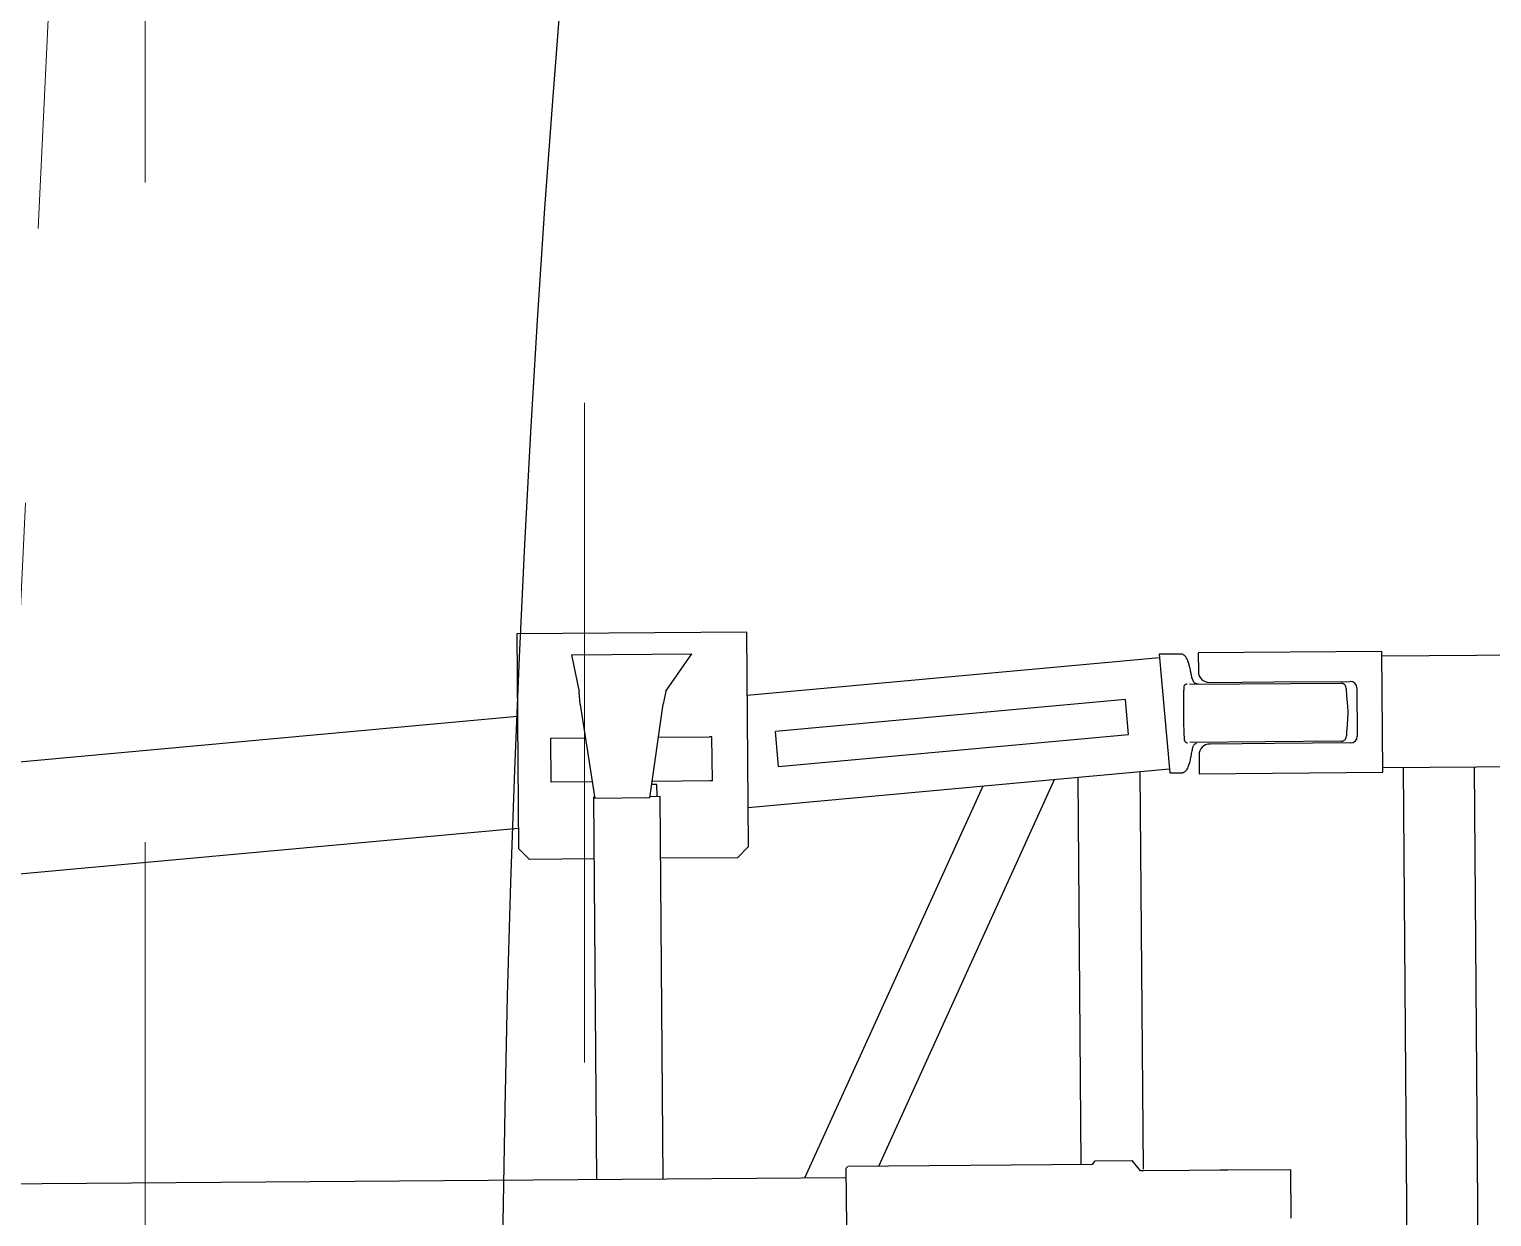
# Model space of a CAD drawing. Header units: millimetres. Extents: x -2078669 to -1085629, y -5987148 to 310365.
# Drawn here: x -1691920 to -1690590, y -653593 to -652513 of the extents above; entities that cross this region are included whole.
import ezdxf

# ---------------------------------------------------------------- set-up
doc = ezdxf.new("R2010")
doc.units = ezdxf.units.MM
doc.header["$LTSCALE"] = 500
doc.linetypes.add('561019', pattern=[1, 0.5, -0.5])
doc.linetypes.add('SXF_跳び破線', pattern=[12, 6, -6])
for name, color, linetype, lineweight in [('D-BGD', 7, 'Continuous', 13), ('D-BYP-STR1', 2, 'Continuous', 13), ('D-BYP-STR8', 5, 'Continuous', 25), ('D-BYP-STRB', 5, 'Continuous', 25)]:
    doc.layers.add(name, color=color, linetype=linetype, lineweight=lineweight)

# ---------------------------------------------------------------- blocks, each defined once
blk = doc.blocks.new('河川平面')
at = {"layer": 'D-BGD', "linetype": '561019', "flags": 128}
blk.add_lwpolyline([(1618950.3, -2620513.6), (1618959.3, -2621128.7), (1618664.9, -2658301.9), (1618662.5, -2658627), (1618571.2, -2661701.5), (1617747, -2689368), (1618403.5, -2710987), (1619103.8, -2730440.9), (1619134.6, -2731637.4), (1619943.3, -2763133.1), (1618852.7, -2786511.4), (1619008.4, -2789521.4), (1619926.7, -2791601.8), (1625688.2, -2802391.3), (1625125.2, -2825293.2), (1624564.1, -2827571.7), (1623496.4, -2829910.7), (1618629.9, -2838639.7), (1618342.1, -2840169.8), (1618771.5, -2861642.1), (1618913.4, -2870691.9)], dxfattribs=at)

msp = doc.modelspace()

# ---------------------------------------------------------------- linework, layer by layer
at = {"layer": 'D-BYP-STR1', "linetype": 'SXF_跳び破線', "ltscale": 0.2}
for p, q in [((-1691414.9, -650453.1), (-1691414.9, -657452.4)), ((-1691814.5, -650852.7), (-1691814.5, -653952.7))]:
    msp.add_line(p, q, dxfattribs=at)
at = {"layer": 'D-BYP-STR8'}
msp.add_circle((-1675490.1, -653805.4), 16000, dxfattribs=at)
at = {"layer": 'D-BYP-STRB', "linetype": 'Continuous'}
for p, q in [((-1690689.7, -653083.4), (-1681887.9, -653015.2)), ((-1691267.3, -653061.8), (-1691476.4, -653063.4)), ((-1691476.4, -653063.4), (-1691474.9, -653258.4)), ((-1691265.8, -653256.8), (-1691267.3, -653061.8)), ((-1691426.7, -653082.4), (-1691317.2, -653081.6)), ((-1691426.7, -653082.4), (-1691419.9, -653115.9)), ((-1691341, -653115.3), (-1691317.2, -653081.6)), ((-1690891.8, -653085.2), (-1691266.9, -653119.4)), ((-1690872.8, -653081.7), (-1690892.1, -653081.8)), ((-1690892.1, -653081.8), (-1690882.4, -653189.7)), ((-1690871.4, -653081.9), (-1690872.8, -653081.7)), ((-1690872.8, -653081.7), (-1690872.8, -653081.7)), ((-1690872.8, -653081.7), (-1690872.8, -653081.7)), ((-1690872.8, -653081.7), (-1690872.8, -653081.7)), ((-1690872.8, -653081.7), (-1690872.8, -653081.7)), ((-1690872.8, -653081.7), (-1690872.8, -653081.7)), ((-1690872.8, -653081.7), (-1690872.8, -653081.7)), ((-1690872.8, -653081.7), (-1690872.8, -653081.7)), ((-1690872.8, -653081.7), (-1690872.8, -653081.7)), ((-1690872.8, -653081.7), (-1690872.8, -653081.7)), ((-1690872.8, -653081.7), (-1690872.8, -653081.7)), ((-1690872.8, -653081.7), (-1690872.8, -653081.7)), ((-1690872.8, -653081.7), (-1690872.8, -653081.7)), ((-1690872.8, -653081.7), (-1690872.8, -653081.7)), ((-1690872.8, -653081.7), (-1690872.8, -653081.7)), ((-1690872.8, -653081.7), (-1690872.8, -653081.7)), ((-1690872.8, -653081.7), (-1690872.8, -653081.7)), ((-1690871.4, -653081.9), (-1690872.8, -653081.7)), ((-1690870.5, -653082.1), (-1690871.4, -653081.9)), ((-1690870.5, -653082.1), (-1690871.4, -653081.9)), ((-1690870.1, -653082.3), (-1690870.5, -653082.1)), ((-1690870.1, -653082.3), (-1690870.5, -653082.1)), ((-1690869.7, -653082.6), (-1690870.1, -653082.3)), ((-1690869.7, -653082.6), (-1690870.1, -653082.3)), ((-1690869.6, -653082.7), (-1690869.7, -653082.6)), ((-1690869.6, -653082.7), (-1690869.7, -653082.6)), ((-1690869.5, -653082.7), (-1690869.6, -653082.7)), ((-1690869.5, -653082.7), (-1690869.6, -653082.7)), ((-1690869.2, -653082.9), (-1690869.5, -653082.7)), ((-1690869.2, -653082.9), (-1690869.5, -653082.7)), ((-1690868.9, -653083.2), (-1690869.2, -653082.9)), ((-1690868.9, -653083.2), (-1690869.2, -653082.9)), ((-1690868, -653084.3), (-1690868.9, -653083.2)), ((-1690868, -653084.3), (-1690868.9, -653083.2)), ((-1690867.3, -653085.4), (-1690868, -653084.3)), ((-1690867.3, -653085.4), (-1690868, -653084.3)), ((-1690866.8, -653086.4), (-1690867.3, -653085.4)), ((-1690866.8, -653086.4), (-1690867.3, -653085.4)), ((-1690866.3, -653087.6), (-1690866.8, -653086.4)), ((-1690866.3, -653087.5), (-1690866.8, -653086.4)), ((-1690866.2, -653087.9), (-1690866.3, -653087.6)), ((-1690866.1, -653088.2), (-1690866.2, -653087.9)), ((-1690866, -653088.5), (-1690866.1, -653088.2)), ((-1690865.9, -653088.8), (-1690866, -653088.5)), ((-1690865.8, -653089.1), (-1690865.9, -653088.8)), ((-1690865.7, -653089.4), (-1690865.8, -653089.1)), ((-1690865.5, -653089.8), (-1690865.7, -653089.4)), ((-1690865.4, -653090.2), (-1690865.5, -653089.8)), ((-1690865.3, -653090.6), (-1690865.4, -653090.2)), ((-1690689.7, -653079.2), (-1690856.7, -653080.5)), ((-1690856.7, -653080.5), (-1690856.6, -653097.5)), ((-1690688.8, -653189.2), (-1690689.7, -653079.2)), ((-1690865.2, -653091), (-1690865.3, -653090.6)), ((-1690865.1, -653091.4), (-1690865.2, -653091)), ((-1690864.9, -653091.8), (-1690865.1, -653091.4)), ((-1690864.8, -653092.2), (-1690864.9, -653091.8)), ((-1690864.7, -653092.6), (-1690864.8, -653092.2)), ((-1690864.6, -653093), (-1690864.7, -653092.6)), ((-1690864.6, -653093.3), (-1690864.6, -653093)), ((-1690864.2, -653094.6), (-1690864.6, -653093.3)), ((-1690864.2, -653094.7), (-1690864.2, -653094.6)), ((-1690864.1, -653095), (-1690864.2, -653094.7)), ((-1690863.8, -653096.2), (-1690864.1, -653095)), ((-1690863.8, -653096.4), (-1690863.8, -653096.2)), ((-1690863.8, -653096.6), (-1690863.8, -653096.4)), ((-1690863.7, -653096.8), (-1690863.8, -653096.6)), ((-1690863.7, -653097), (-1690863.7, -653096.8)), ((-1690863.6, -653097.2), (-1690863.7, -653097)), ((-1690863.6, -653097.4), (-1690863.6, -653097.2)), ((-1690863.5, -653097.6), (-1690863.6, -653097.4)), ((-1690863.5, -653097.8), (-1690863.5, -653097.6)), ((-1690863.4, -653098), (-1690863.5, -653097.8)), ((-1690863.4, -653098.3), (-1690863.4, -653098)), ((-1690863.3, -653098.5), (-1690863.4, -653098.3)), ((-1690863.3, -653098.7), (-1690863.3, -653098.5)), ((-1690863.2, -653098.9), (-1690863.3, -653098.7)), ((-1690863.2, -653099.1), (-1690863.2, -653098.9)), ((-1690863.2, -653099.3), (-1690863.2, -653099.1)), ((-1690863.1, -653099.5), (-1690863.2, -653099.3)), ((-1690863, -653100.1), (-1690863.1, -653099.5)), ((-1690863, -653100.2), (-1690863, -653100.1)), ((-1690862.9, -653100.4), (-1690863, -653100.2)), ((-1690862.8, -653100.9), (-1690862.9, -653100.4)), ((-1690862.8, -653101), (-1690862.8, -653100.9)), ((-1690862.8, -653101.1), (-1690862.8, -653101)), ((-1690862.8, -653101.2), (-1690862.8, -653101.1)), ((-1690862.8, -653101.1), (-1690862.8, -653101.1)), ((-1690862.7, -653101.3), (-1690862.8, -653101.2)), ((-1690862.7, -653101.4), (-1690862.7, -653101.3)), ((-1690862.7, -653101.5), (-1690862.7, -653101.4)), ((-1690862.7, -653101.6), (-1690862.7, -653101.5)), ((-1690862.7, -653101.7), (-1690862.7, -653101.6)), ((-1690862.6, -653101.8), (-1690862.7, -653101.7)), ((-1690862.6, -653101.9), (-1690862.6, -653101.8)), ((-1690862.6, -653102), (-1690862.6, -653101.9)), ((-1690862.6, -653102.1), (-1690862.6, -653102)), ((-1690862.6, -653102.2), (-1690862.6, -653102.1)), ((-1690862.6, -653102.3), (-1690862.6, -653102.2)), ((-1690862.5, -653102.3), (-1690862.6, -653102.3)), ((-1690862.5, -653102.6), (-1690862.5, -653102.3)), ((-1690862.5, -653102.7), (-1690862.5, -653102.6)), ((-1690862.5, -653102.6), (-1690862.5, -653102.6)), ((-1690862.4, -653102.9), (-1690862.5, -653102.7)), ((-1690862.4, -653103), (-1690862.4, -653102.9)), ((-1690862.4, -653103.1), (-1690862.4, -653103)), ((-1690862.4, -653103), (-1690862.4, -653103)), ((-1690862.4, -653103), (-1690862.4, -653103)), ((-1690862.4, -653103.2), (-1690862.4, -653103.1)), ((-1690862.4, -653103.1), (-1690862.4, -653103.1)), ((-1690862.4, -653103.1), (-1690862.4, -653103.1)), ((-1690862.4, -653103.3), (-1690862.4, -653103.2)), ((-1690862.4, -653103.2), (-1690862.4, -653103.2)), ((-1690862.3, -653103.3), (-1690862.4, -653103.3)), ((-1690862.4, -653103.3), (-1690862.4, -653103.3)), ((-1690862.3, -653103.4), (-1690862.3, -653103.3)), ((-1690862.3, -653103.5), (-1690862.3, -653103.4)), ((-1690862.3, -653103.4), (-1690862.3, -653103.4)), ((-1690862.3, -653103.6), (-1690862.3, -653103.5)), ((-1690862.3, -653103.5), (-1690862.3, -653103.5)), ((-1690862.3, -653103.5), (-1690862.3, -653103.5)), ((-1690862.3, -653103.7), (-1690862.3, -653103.6)), ((-1690862.3, -653103.6), (-1690862.3, -653103.6)), ((-1690862.3, -653103.7), (-1690862.3, -653103.7)), ((-1690862.3, -653103.7), (-1690862.3, -653103.7)), ((-1690862.3, -653103.7), (-1690862.3, -653103.7)), ((-1691418.9, -653127.3), (-1691419.9, -653115.9)), ((-1691341, -653115.3), (-1691343.4, -653127.1)), ((-1690869.8, -653117.5), (-1690869.7, -653116.9)), ((-1690869.7, -653114.6), (-1690869.6, -653114.1)), ((-1690869.7, -653115.2), (-1690869.7, -653114.6)), ((-1690869.7, -653115.7), (-1690869.7, -653115.2)), ((-1690869.7, -653116.3), (-1690869.7, -653115.7)), ((-1690869.7, -653116.9), (-1690869.7, -653116.3)), ((-1690869.6, -653111.4), (-1690869.5, -653111.1)), ((-1690869.6, -653111.7), (-1690869.6, -653111.4)), ((-1690869.6, -653112.1), (-1690869.6, -653111.7)), ((-1690869.6, -653112.6), (-1690869.6, -653112.1)), ((-1690869.6, -653113.1), (-1690869.6, -653112.6)), ((-1690869.6, -653113.6), (-1690869.6, -653113.1)), ((-1690869.6, -653114.1), (-1690869.6, -653113.6)), ((-1690869.5, -653110.8), (-1690869.4, -653110.8)), ((-1690869.5, -653110.9), (-1690869.5, -653110.8)), ((-1690869.5, -653110.8), (-1690869.5, -653110.8)), ((-1690869.5, -653111), (-1690869.5, -653110.9)), ((-1690869.5, -653110.9), (-1690869.5, -653110.9)), ((-1690869.5, -653110.9), (-1690869.5, -653110.9)), ((-1690869.5, -653110.9), (-1690869.5, -653110.9)), ((-1690869.5, -653110.9), (-1690869.5, -653110.9)), ((-1690869.5, -653110.9), (-1690869.5, -653110.9)), ((-1690869.5, -653110.9), (-1690869.5, -653110.9)), ((-1690869.5, -653110.9), (-1690869.5, -653110.9)), ((-1690869.5, -653111.1), (-1690869.5, -653111)), ((-1690869.5, -653111), (-1690869.5, -653111)), ((-1690869.5, -653111), (-1690869.5, -653111)), ((-1690869.5, -653111), (-1690869.5, -653111)), ((-1690869.5, -653111), (-1690869.5, -653111)), ((-1690869.5, -653111), (-1690869.5, -653111)), ((-1690869.5, -653111), (-1690869.5, -653111)), ((-1690869.5, -653111), (-1690869.5, -653111)), ((-1690869.5, -653111.1), (-1690869.5, -653111.1)), ((-1690869.5, -653111.1), (-1690869.5, -653111.1)), ((-1690869.5, -653111.1), (-1690869.5, -653111.1)), ((-1690869.5, -653111.1), (-1690869.5, -653111.1)), ((-1690869.5, -653111.1), (-1690869.5, -653111.1)), ((-1690869.5, -653111.1), (-1690869.5, -653111.1)), ((-1690869.5, -653111.1), (-1690869.5, -653111.1)), ((-1690869.5, -653111.1), (-1690869.5, -653111.1)), ((-1690869.4, -653110.7), (-1690869.4, -653110.6)), ((-1690869.4, -653110.6), (-1690869.3, -653110.6)), ((-1690869.4, -653110.8), (-1690869.4, -653110.7)), ((-1690869.3, -653110.5), (-1690869.2, -653110.4)), ((-1690869.3, -653110.6), (-1690869.3, -653110.5)), ((-1690869.2, -653110.4), (-1690869.2, -653110.3)), ((-1690869.2, -653110.3), (-1690869.1, -653110.3)), ((-1690869.1, -653110.3), (-1690869, -653110.1)), ((-1690869, -653110.1), (-1690869, -653110)), ((-1690869, -653110), (-1690868.9, -653110)), ((-1690868.9, -653110), (-1690868.8, -653109.8)), ((-1690868.8, -653109.8), (-1690868.7, -653109.8)), ((-1690868.7, -653109.8), (-1690868.7, -653109.7)), ((-1690868.7, -653109.7), (-1690868.6, -653109.7)), ((-1690868.6, -653109.6), (-1690868.5, -653109.5)), ((-1690868.6, -653109.7), (-1690868.6, -653109.6)), ((-1690868.5, -653109.5), (-1690868.4, -653109.4)), ((-1690868.5, -653109.5), (-1690868.5, -653109.5)), ((-1690868.4, -653109.4), (-1690868.2, -653109.2)), ((-1690868.4, -653109.4), (-1690868.4, -653109.4)), ((-1690868.2, -653109.2), (-1690868, -653109.1)), ((-1690868.2, -653109.2), (-1690868.2, -653109.2)), ((-1690868.2, -653109.2), (-1690868.2, -653109.2)), ((-1690868, -653109.1), (-1690867.8, -653108.9)), ((-1690867.8, -653108.9), (-1690867.7, -653108.8)), ((-1690867.7, -653108.8), (-1690867.5, -653108.7)), ((-1690867.7, -653108.8), (-1690867.7, -653108.8)), ((-1690867.5, -653108.7), (-1690867.3, -653108.7)), ((-1690867.3, -653108.7), (-1690867.3, -653108.7)), ((-1690867.3, -653108.7), (-1690867.2, -653108.7)), ((-1690867.2, -653108.7), (-1690867.1, -653108.7)), ((-1690867.1, -653108.7), (-1690867.1, -653108.7)), ((-1690867.1, -653108.7), (-1690867, -653108.7)), ((-1690867, -653108.7), (-1690866.9, -653108.7)), ((-1690866.9, -653108.7), (-1690866.8, -653108.7)), ((-1690866.8, -653108.7), (-1690866.8, -653108.7)), ((-1690864.8, -653109.1), (-1690727.1, -653108)), ((-1690862.3, -653103.8), (-1690862.3, -653103.7)), ((-1690862.3, -653103.7), (-1690862.3, -653103.7)), ((-1690862.3, -653103.7), (-1690862.3, -653103.7)), ((-1690862.3, -653103.7), (-1690862.3, -653103.7)), ((-1690862.2, -653103.8), (-1690862.3, -653103.8)), ((-1690862.3, -653103.8), (-1690862.3, -653103.8)), ((-1690862.3, -653103.8), (-1690862.3, -653103.8)), ((-1690862.3, -653103.8), (-1690862.3, -653103.8)), ((-1690862.3, -653103.8), (-1690862.3, -653103.8)), ((-1690862.2, -653103.9), (-1690862.2, -653103.8)), ((-1690862.2, -653104), (-1690862.2, -653103.9)), ((-1690862.2, -653103.9), (-1690862.2, -653103.9)), ((-1690862.2, -653103.9), (-1690862.2, -653103.9)), ((-1690862.2, -653103.9), (-1690862.2, -653103.9)), ((-1690862.2, -653104.1), (-1690862.2, -653104)), ((-1690862.2, -653104), (-1690862.2, -653104)), ((-1690862.2, -653104.2), (-1690862.2, -653104.1)), ((-1690862.2, -653104.1), (-1690862.2, -653104.1)), ((-1690862.2, -653104.1), (-1690862.2, -653104.1)), ((-1690862.2, -653104.1), (-1690862.2, -653104.1)), ((-1690862.1, -653104.2), (-1690862.2, -653104.2)), ((-1690862.2, -653104.2), (-1690862.2, -653104.2)), ((-1690862.2, -653104.2), (-1690862.2, -653104.2)), ((-1690862.2, -653104.2), (-1690862.2, -653104.2)), ((-1690862.2, -653104.2), (-1690862.2, -653104.2)), ((-1690862.2, -653104.2), (-1690862.2, -653104.2)), ((-1690862.2, -653104.2), (-1690862.2, -653104.2)), ((-1690862.2, -653104.2), (-1690862.2, -653104.2)), ((-1690862, -653104.2), (-1690862.1, -653104.2)), ((-1690862.1, -653104.2), (-1690862.1, -653104.2)), ((-1690861.9, -653104.2), (-1690862, -653104.2)), ((-1690862, -653104.2), (-1690862, -653104.2)), ((-1690861.8, -653104.2), (-1690861.9, -653104.2)), ((-1690861.9, -653104.2), (-1690861.9, -653104.2)), ((-1690861.8, -653104.2), (-1690861.8, -653104.2)), ((-1690861.2, -653106), (-1690861.8, -653104.2)), ((-1690861, -653106.7), (-1690861.2, -653106)), ((-1690860.7, -653107.2), (-1690861, -653106.7)), ((-1690860.5, -653107.5), (-1690860.7, -653107.2)), ((-1690860.2, -653107.8), (-1690860.5, -653107.5)), ((-1690859.9, -653108), (-1690860.2, -653107.8)), ((-1690859.5, -653108.2), (-1690859.9, -653108)), ((-1690859.4, -653108.2), (-1690859.5, -653108.2)), ((-1690859, -653108.5), (-1690859.4, -653108.2)), ((-1690858.9, -653108.5), (-1690859, -653108.5)), ((-1690859, -653108.5), (-1690859, -653108.5)), ((-1690858.9, -653108.6), (-1690858.9, -653108.5)), ((-1690858.9, -653108.5), (-1690858.9, -653108.5)), ((-1690858.9, -653108.5), (-1690858.9, -653108.5)), ((-1690858.8, -653108.6), (-1690858.9, -653108.6)), ((-1690858.9, -653108.6), (-1690858.9, -653108.6)), ((-1690858.7, -653108.6), (-1690858.8, -653108.6)), ((-1690858.8, -653108.6), (-1690858.8, -653108.6)), ((-1690858.8, -653108.6), (-1690858.8, -653108.6)), ((-1690858.8, -653108.6), (-1690858.8, -653108.6)), ((-1690858.8, -653108.6), (-1690858.8, -653108.6)), ((-1690858.8, -653108.6), (-1690858.8, -653108.6)), ((-1690858.8, -653108.6), (-1690858.8, -653108.6)), ((-1690858.3, -653108.8), (-1690858.8, -653108.6)), ((-1690858.8, -653108.6), (-1690858.8, -653108.6)), ((-1690858.8, -653108.6), (-1690858.8, -653108.6)), ((-1690858.6, -653108.7), (-1690858.7, -653108.6)), ((-1690858.7, -653108.6), (-1690858.7, -653108.6)), ((-1690858.5, -653108.7), (-1690858.6, -653108.7)), ((-1690858.3, -653108.7), (-1690858.5, -653108.7)), ((-1690858.2, -653108.8), (-1690858.3, -653108.7)), ((-1690857.8, -653108.9), (-1690858.3, -653108.8)), ((-1690858.1, -653108.8), (-1690858.2, -653108.8)), ((-1690857.9, -653108.9), (-1690858.1, -653108.8)), ((-1690857.8, -653108.9), (-1690857.9, -653108.9)), ((-1690857.7, -653108.9), (-1690857.8, -653108.9)), ((-1690857.2, -653109), (-1690857.8, -653108.9)), ((-1690856.6, -653109), (-1690857.2, -653109)), ((-1690846.5, -653107.5), (-1690788.1, -653107)), ((-1690788.1, -653107), (-1690718.5, -653106.5)), ((-1690726, -653108.3), (-1690727.1, -653108)), ((-1690725.1, -653108.5), (-1690726, -653108.3)), ((-1690724.3, -653108.9), (-1690725.1, -653108.5)), ((-1690723.7, -653109.3), (-1690724.3, -653108.9)), ((-1690723.2, -653109.9), (-1690723.7, -653109.3)), ((-1690722.8, -653110.6), (-1690723.2, -653109.9)), ((-1690722.4, -653111.5), (-1690722.8, -653110.6)), ((-1690722.1, -653112.6), (-1690722.4, -653111.5)), ((-1690722, -653113.5), (-1690722.1, -653112.6)), ((-1690722, -653114.6), (-1690722, -653113.5)), ((-1690721.8, -653115.9), (-1690722, -653114.6)), ((-1690721.7, -653117.3), (-1690721.8, -653115.9)), ((-1690712.4, -653112.4), (-1690712.1, -653156.4)), ((-1691418.9, -653127.3), (-1691419.2, -653127.3)), ((-1691418.9, -653127.3), (-1691418.9, -653127.6)), ((-1691418.9, -653127.6), (-1691418.9, -653127.3)), ((-1691418.9, -653127.6), (-1691405.4, -653212.9)), ((-1691355.6, -653212.5), (-1691343.4, -653127.1)), ((-1691343.4, -653127.1), (-1691343.4, -653126.7)), ((-1690923, -653123), (-1691241.3, -653152)), ((-1690920.1, -653154.8), (-1690923, -653123)), ((-1690869.9, -653123.5), (-1690869.8, -653122.3)), ((-1690869.9, -653124.8), (-1690869.9, -653123.5)), ((-1690869.9, -653126), (-1690869.9, -653124.8)), ((-1690869.9, -653127.3), (-1690869.9, -653126)), ((-1690869.9, -653128.5), (-1690869.9, -653127.3)), ((-1690869.9, -653129.7), (-1690869.9, -653128.5)), ((-1690869.9, -653130.8), (-1690869.9, -653129.7)), ((-1690869.8, -653118.3), (-1690869.8, -653117.5)), ((-1690869.8, -653119.1), (-1690869.8, -653118.3)), ((-1690869.8, -653120.1), (-1690869.8, -653119.1)), ((-1690869.8, -653121.1), (-1690869.8, -653120.1)), ((-1690869.8, -653122.3), (-1690869.8, -653121.1)), ((-1690721.6, -653118.7), (-1690721.7, -653117.3)), ((-1690721.5, -653120.3), (-1690721.6, -653118.7)), ((-1690721.3, -653121.9), (-1690721.5, -653120.3)), ((-1690721.2, -653123.6), (-1690721.3, -653121.9)), ((-1690721.1, -653125.2), (-1690721.2, -653123.6)), ((-1690720.9, -653126.8), (-1690721.1, -653125.2)), ((-1690720.8, -653128.4), (-1690720.9, -653126.8)), ((-1690720.7, -653129.8), (-1690720.8, -653128.4)), ((-1690720.6, -653131.2), (-1690720.7, -653129.8)), ((-1691475.9, -653138.5), (-1696105.4, -653561)), ((-1690869.9, -653131.7), (-1690869.9, -653130.8)), ((-1690869.9, -653132.6), (-1690869.9, -653131.7)), ((-1690869.9, -653133.4), (-1690869.9, -653132.6)), ((-1690869.9, -653134.1), (-1690869.9, -653133.4)), ((-1690869.9, -653134.7), (-1690869.9, -653134.1)), ((-1690869.9, -653135.2), (-1690869.9, -653134.7)), ((-1690869.9, -653135.6), (-1690869.9, -653135.2)), ((-1690869.9, -653136.1), (-1690869.9, -653135.6)), ((-1690869.9, -653136.6), (-1690869.9, -653136.1)), ((-1690869.9, -653137.2), (-1690869.9, -653136.6)), ((-1690869.9, -653137.9), (-1690869.9, -653137.2)), ((-1690869.9, -653138.7), (-1690869.9, -653137.9)), ((-1690869.9, -653139.5), (-1690869.9, -653138.7)), ((-1690869.8, -653140.5), (-1690869.9, -653139.5)), ((-1690869.8, -653141.6), (-1690869.8, -653140.5)), ((-1690869.8, -653142.8), (-1690869.8, -653141.6)), ((-1690869.8, -653144), (-1690869.8, -653142.8)), ((-1690720.9, -653143.8), (-1690720.8, -653142.2)), ((-1690720.8, -653142.2), (-1690720.7, -653140.6)), ((-1690720.7, -653140.6), (-1690720.6, -653139.1)), ((-1690720.5, -653132.5), (-1690720.6, -653131.2)), ((-1690720.6, -653139.1), (-1690720.5, -653137.8)), ((-1690720.4, -653133.6), (-1690720.5, -653132.5)), ((-1690720.5, -653137.8), (-1690720.4, -653136.5)), ((-1690720.3, -653134.5), (-1690720.4, -653133.6)), ((-1690720.4, -653135.4), (-1690720.3, -653134.5)), ((-1690720.4, -653136.5), (-1690720.4, -653135.4)), ((-1691238.4, -653183.9), (-1691241.3, -653152)), ((-1691238.4, -653183.9), (-1690920.1, -653154.8)), ((-1690869.7, -653145.2), (-1690869.8, -653144)), ((-1690869.7, -653146.5), (-1690869.7, -653145.2)), ((-1690869.7, -653147.8), (-1690869.7, -653146.5)), ((-1690869.6, -653149), (-1690869.7, -653147.8)), ((-1690869.6, -653150.2), (-1690869.6, -653149)), ((-1690869.6, -653151.2), (-1690869.6, -653150.2)), ((-1690869.5, -653152.2), (-1690869.6, -653151.2)), ((-1690869.5, -653153), (-1690869.5, -653152.2)), ((-1690869.5, -653153.7), (-1690869.5, -653153)), ((-1690869.4, -653154.4), (-1690869.5, -653153.7)), ((-1690869.4, -653155), (-1690869.4, -653154.4)), ((-1690869.4, -653155.6), (-1690869.4, -653155)), ((-1690869.4, -653156.1), (-1690869.4, -653155.6)), ((-1690869.3, -653156.7), (-1690869.4, -653156.1)), ((-1690869.3, -653157.2), (-1690869.3, -653156.7)), ((-1690722.1, -653157.5), (-1690721.8, -653156.4)), ((-1690721.8, -653156.4), (-1690721.7, -653155.5)), ((-1690721.7, -653155.5), (-1690721.6, -653154.4)), ((-1690721.6, -653153.1), (-1690721.5, -653151.7)), ((-1690721.6, -653154.4), (-1690721.6, -653153.1)), ((-1690721.5, -653151.7), (-1690721.4, -653150.2)), ((-1690721.4, -653150.2), (-1690721.3, -653148.7)), ((-1690721.3, -653148.7), (-1690721.1, -653147.1)), ((-1690721.1, -653147.1), (-1690721, -653145.4)), ((-1690721, -653145.4), (-1690720.9, -653143.8)), ((-1690688.9, -653185), (-1686608, -653153.4)), ((-1691445.6, -653158.2), (-1691414.1, -653158)), ((-1691445.3, -653198.2), (-1691445.6, -653158.2)), ((-1691347.2, -653157.4), (-1691301.3, -653157.1)), ((-1691299, -653157.1), (-1691301.3, -653157.1)), ((-1691298.6, -653197.1), (-1691299, -653157.1)), ((-1690869.3, -653157.7), (-1690869.3, -653157.2)), ((-1690869.3, -653158.2), (-1690869.3, -653157.7)), ((-1690869.2, -653158.7), (-1690869.3, -653158.2)), ((-1690869.2, -653159.2), (-1690869.2, -653158.7)), ((-1690869.2, -653159.6), (-1690869.2, -653159.2)), ((-1690869.2, -653159.9), (-1690869.2, -653159.6)), ((-1690869.2, -653160.2), (-1690869.2, -653159.9)), ((-1690869, -653160.5), (-1690869.1, -653160.5)), ((-1690869, -653160.6), (-1690869, -653160.5)), ((-1690868.9, -653160.7), (-1690869, -653160.6)), ((-1690869, -653160.6), (-1690869, -653160.6)), ((-1690868.9, -653160.8), (-1690868.9, -653160.7)), ((-1690868.8, -653160.9), (-1690868.9, -653160.8)), ((-1690868.7, -653161), (-1690868.8, -653160.9)), ((-1690868.8, -653160.9), (-1690868.8, -653160.9)), ((-1690868.6, -653161.2), (-1690868.7, -653161)), ((-1690868.5, -653161.3), (-1690868.6, -653161.2)), ((-1690868.6, -653161.2), (-1690868.6, -653161.2)), ((-1690868.4, -653161.5), (-1690868.5, -653161.3)), ((-1690868.3, -653161.5), (-1690868.4, -653161.5)), ((-1690868.3, -653161.6), (-1690868.3, -653161.5)), ((-1690868.2, -653161.6), (-1690868.3, -653161.6)), ((-1690868.2, -653161.7), (-1690868.2, -653161.6)), ((-1690868.1, -653161.7), (-1690868.2, -653161.7)), ((-1690868.1, -653161.8), (-1690868.1, -653161.7)), ((-1690868, -653161.8), (-1690868.1, -653161.8)), ((-1690868, -653161.9), (-1690868, -653161.8)), ((-1690867.8, -653162), (-1690868, -653161.9)), ((-1690867.8, -653162.1), (-1690867.8, -653162)), ((-1690867.8, -653162), (-1690867.8, -653162)), ((-1690867.6, -653162.2), (-1690867.8, -653162.1)), ((-1690867.4, -653162.4), (-1690867.6, -653162.2)), ((-1690867.3, -653162.4), (-1690867.4, -653162.4)), ((-1690867.2, -653162.5), (-1690867.3, -653162.4)), ((-1690867.1, -653162.5), (-1690867.2, -653162.5)), ((-1690866.9, -653162.6), (-1690867.1, -653162.5)), ((-1690866.8, -653162.6), (-1690866.9, -653162.6)), ((-1690866.9, -653162.6), (-1690866.9, -653162.6)), ((-1690866.7, -653162.6), (-1690866.8, -653162.6)), ((-1690866.6, -653162.6), (-1690866.7, -653162.6)), ((-1690866.5, -653162.6), (-1690866.6, -653162.6)), ((-1690866.6, -653162.6), (-1690866.6, -653162.6)), ((-1690866.4, -653162.6), (-1690866.5, -653162.6)), ((-1690866.4, -653162.6), (-1690866.4, -653162.6)), ((-1690726.7, -653161), (-1690864.4, -653162.1)), ((-1690862.4, -653170.9), (-1690862.2, -653169.8)), ((-1690862.2, -653169.8), (-1690862, -653168.7)), ((-1690862, -653168.7), (-1690861.8, -653167.7)), ((-1690861.8, -653167.7), (-1690861.7, -653166.9)), ((-1690861.7, -653166.8), (-1690861.6, -653166.5)), ((-1690861.7, -653166.9), (-1690861.7, -653166.8)), ((-1690861.7, -653166.8), (-1690861.7, -653166.8)), ((-1690861.7, -653166.8), (-1690861.7, -653166.8)), ((-1690861.7, -653166.8), (-1690861.7, -653166.8)), ((-1690861.7, -653166.8), (-1690861.7, -653166.8)), ((-1690861.7, -653166.8), (-1690861.7, -653166.8)), ((-1690861.7, -653166.9), (-1690861.7, -653166.9)), ((-1690861.7, -653166.9), (-1690861.7, -653166.9)), ((-1690861.7, -653166.9), (-1690861.7, -653166.9)), ((-1690861.6, -653166.5), (-1690861.5, -653166.1)), ((-1690861.5, -653166.1), (-1690861.2, -653165.5)), ((-1690861.2, -653165.5), (-1690861, -653165)), ((-1690861, -653165), (-1690860.7, -653164.5)), ((-1690860.7, -653164.5), (-1690860.4, -653164.1)), ((-1690860.4, -653164.1), (-1690860, -653163.7)), ((-1690860, -653163.7), (-1690859.5, -653163.3)), ((-1690859.5, -653163.3), (-1690859, -653162.9)), ((-1690859, -653162.9), (-1690858.4, -653162.5)), ((-1690787.6, -653163), (-1690846, -653163.5)), ((-1690718, -653162.5), (-1690787.6, -653163)), ((-1690726.7, -653161), (-1690725.6, -653160.8)), ((-1690725.6, -653160.8), (-1690724.7, -653160.5)), ((-1690724.7, -653160.5), (-1690723.9, -653160.1)), ((-1690723.9, -653160.1), (-1690723.3, -653159.7)), ((-1690723.3, -653159.7), (-1690722.9, -653159.1)), ((-1690722.9, -653159.1), (-1690722.4, -653158.4)), ((-1690722.4, -653158.4), (-1690722.1, -653157.5)), ((-1690865.8, -653184.2), (-1690865.2, -653182.5)), ((-1690865.2, -653182.5), (-1690864.5, -653180.2)), ((-1690864.5, -653180.2), (-1690863.9, -653178)), ((-1690863.9, -653178), (-1690863.3, -653175.4)), ((-1690863.3, -653175.4), (-1690863.1, -653174.4)), ((-1690863.1, -653174.4), (-1690862.9, -653173.3)), ((-1690862.9, -653173.3), (-1690862.7, -653172.1)), ((-1690862.7, -653172.1), (-1690862.4, -653170.9)), ((-1690856, -653173.5), (-1690855.8, -653190.5)), ((-1690882.7, -653186.4), (-1691266.1, -653221.4)), ((-1691147.2, -653547.6), (-1690987.3, -653195.9)), ((-1690966.3, -653193.9), (-1690963.6, -653546.1)), ((-1690906.5, -653550.3), (-1690909.4, -653188.8)), ((-1690882.4, -653189.7), (-1690872, -653189.7)), ((-1690872, -653189.7), (-1690872, -653189.7)), ((-1690872, -653189.7), (-1690872, -653189.7)), ((-1690872, -653189.7), (-1690872, -653189.7)), ((-1690872, -653189.7), (-1690872, -653189.7)), ((-1690872, -653189.7), (-1690871.9, -653189.7)), ((-1690871.9, -653189.7), (-1690871.9, -653189.7)), ((-1690871.9, -653189.7), (-1690871.9, -653189.7)), ((-1690871.9, -653189.7), (-1690871.9, -653189.7)), ((-1690871.9, -653189.7), (-1690871.9, -653189.7)), ((-1690871.9, -653189.7), (-1690871.9, -653189.7)), ((-1690871.9, -653189.7), (-1690871.9, -653189.7)), ((-1690871.9, -653189.7), (-1690871.8, -653189.7)), ((-1690871.8, -653189.7), (-1690871.8, -653189.7)), ((-1690871.8, -653189.7), (-1690871.7, -653189.7)), ((-1690871.7, -653189.7), (-1690871.6, -653189.6)), ((-1690871.6, -653189.6), (-1690871.5, -653189.6)), ((-1690871.5, -653189.6), (-1690871.5, -653189.6)), ((-1690871.5, -653189.6), (-1690871.3, -653189.6)), ((-1690871.3, -653189.6), (-1690871.3, -653189.6)), ((-1690871.3, -653189.6), (-1690871.2, -653189.6)), ((-1690871.2, -653189.6), (-1690871.1, -653189.6)), ((-1690871.1, -653189.6), (-1690871.1, -653189.6)), ((-1690871.1, -653189.6), (-1690871, -653189.6)), ((-1690871, -653189.6), (-1690870.9, -653189.6)), ((-1690870.9, -653189.6), (-1690870.9, -653189.5)), ((-1690870.9, -653189.5), (-1690870.8, -653189.5)), ((-1690870.8, -653189.5), (-1690870.7, -653189.5)), ((-1690870.7, -653189.5), (-1690870.7, -653189.5)), ((-1690870.7, -653189.5), (-1690870.6, -653189.5)), ((-1690870.6, -653189.5), (-1690870.5, -653189.5)), ((-1690870.5, -653189.5), (-1690870.5, -653189.4)), ((-1690870.5, -653189.4), (-1690870.4, -653189.4)), ((-1690870.4, -653189.4), (-1690870.4, -653189.4)), ((-1690870.4, -653189.4), (-1690870.3, -653189.4)), ((-1690870.3, -653189.4), (-1690870.2, -653189.4)), ((-1690870.2, -653189.4), (-1690870.2, -653189.3)), ((-1690870.2, -653189.3), (-1690870.1, -653189.3)), ((-1690870.1, -653189.3), (-1690870.1, -653189.3)), ((-1690870.1, -653189.3), (-1690870, -653189.3)), ((-1690870, -653189.3), (-1690869.9, -653189.2)), ((-1690869.9, -653189.2), (-1690869.8, -653189.2)), ((-1690869.8, -653189.2), (-1690869.3, -653188.9)), ((-1690869.8, -653189.2), (-1690869.8, -653189.2)), ((-1690869.3, -653188.9), (-1690868.8, -653188.6)), ((-1690868.8, -653188.6), (-1690868.3, -653188.2)), ((-1690868.3, -653188.2), (-1690867.7, -653187.7)), ((-1690867.7, -653187.7), (-1690867.3, -653187.1)), ((-1690867.3, -653187.1), (-1690866.8, -653186.5)), ((-1690866.8, -653186.5), (-1690866.3, -653185.4)), ((-1690866.3, -653185.4), (-1690865.8, -653184.2)), ((-1690855.8, -653190.5), (-1690688.8, -653189.2)), ((-1690670.4, -653184.9), (-1690659.1, -654633.3)), ((-1690594.1, -654632.8), (-1690605.4, -653184.4)), ((-1691407.7, -653197.9), (-1691445.3, -653198.2)), ((-1691349, -653200.4), (-1691353.3, -653200.4)), ((-1691300.9, -653197.1), (-1691352.9, -653197.5)), ((-1691348.9, -653211.4), (-1691349, -653200.4)), ((-1691298.6, -653197.1), (-1691300.9, -653197.1)), ((-1691052.6, -653201.8), (-1691214.7, -653558.3)), ((-1691405.5, -653211.8), (-1691406.6, -653211.8)), ((-1691406.6, -653211.8), (-1691403.9, -653559.8)), ((-1691355.6, -653212.5), (-1691405.4, -653212.9)), ((-1691359.3, -653212.5), (-1691359.8, -653212.5)), ((-1691346.3, -653211.3), (-1691355.4, -653211.4)), ((-1691346.1, -653211.3), (-1691346.3, -653211.3)), ((-1691343.4, -653559.3), (-1691346.1, -653211.3)), ((-1691475.1, -653240.4), (-1695305.9, -653590.1)), ((-1691474.9, -653258.4), (-1691464.9, -653268.4)), ((-1691275.7, -653266.9), (-1691265.8, -653256.8)), ((-1691406.2, -653267.9), (-1691464.9, -653268.4)), ((-1691275.7, -653266.9), (-1691345.7, -653267.4)), ((-1690952.9, -653546.1), (-1690950.5, -653542.5)), ((-1690950.5, -653542.5), (-1690916.7, -653542.2)), ((-1690909.2, -653551.7), (-1690916.7, -653542.2)), ((-1691175.7, -653548), (-1691177.1, -653549.5)), ((-1691177.1, -653549.5), (-1691176.7, -653602.1)), ((-1690952.9, -653546.1), (-1691175.5, -653547.8)), ((-1690906.5, -653551.7), (-1690909.2, -653551.7)), ((-1690864.7, -653551.4), (-1690906.5, -653551.7)), ((-1690837.2, -653551.2), (-1690864.7, -653551.4)), ((-1690829.8, -653551.1), (-1690837.2, -653551.2)), ((-1690772.4, -653550.7), (-1690829.8, -653551.1)), ((-1690772.1, -653594.7), (-1690772.4, -653550.7)), ((-1691177.1, -653558), (-1695741.9, -653593.4))]:
    msp.add_line(p, q, dxfattribs=at)
for centre, radius, start, end in [((-1690846.6, -653097.5), 10, 180.4443, 270.4443), ((-1690718.4, -653112.5), 6, 0.4443, 90.4443), ((-1690718.1, -653156.5), 6, 270.4443, 0.4443), ((-1690846, -653173.5), 10, 90.4443, 180.4443)]:
    msp.add_arc(centre, radius, start, end, dxfattribs=at)

# ---------------------------------------------------------------- block references
at = {"layer": 'D-BGD'}
msp.add_blockref('河川平面', (-3310965.8, 2129500.2), dxfattribs=at)

doc.saveas('drawing.dxf')
